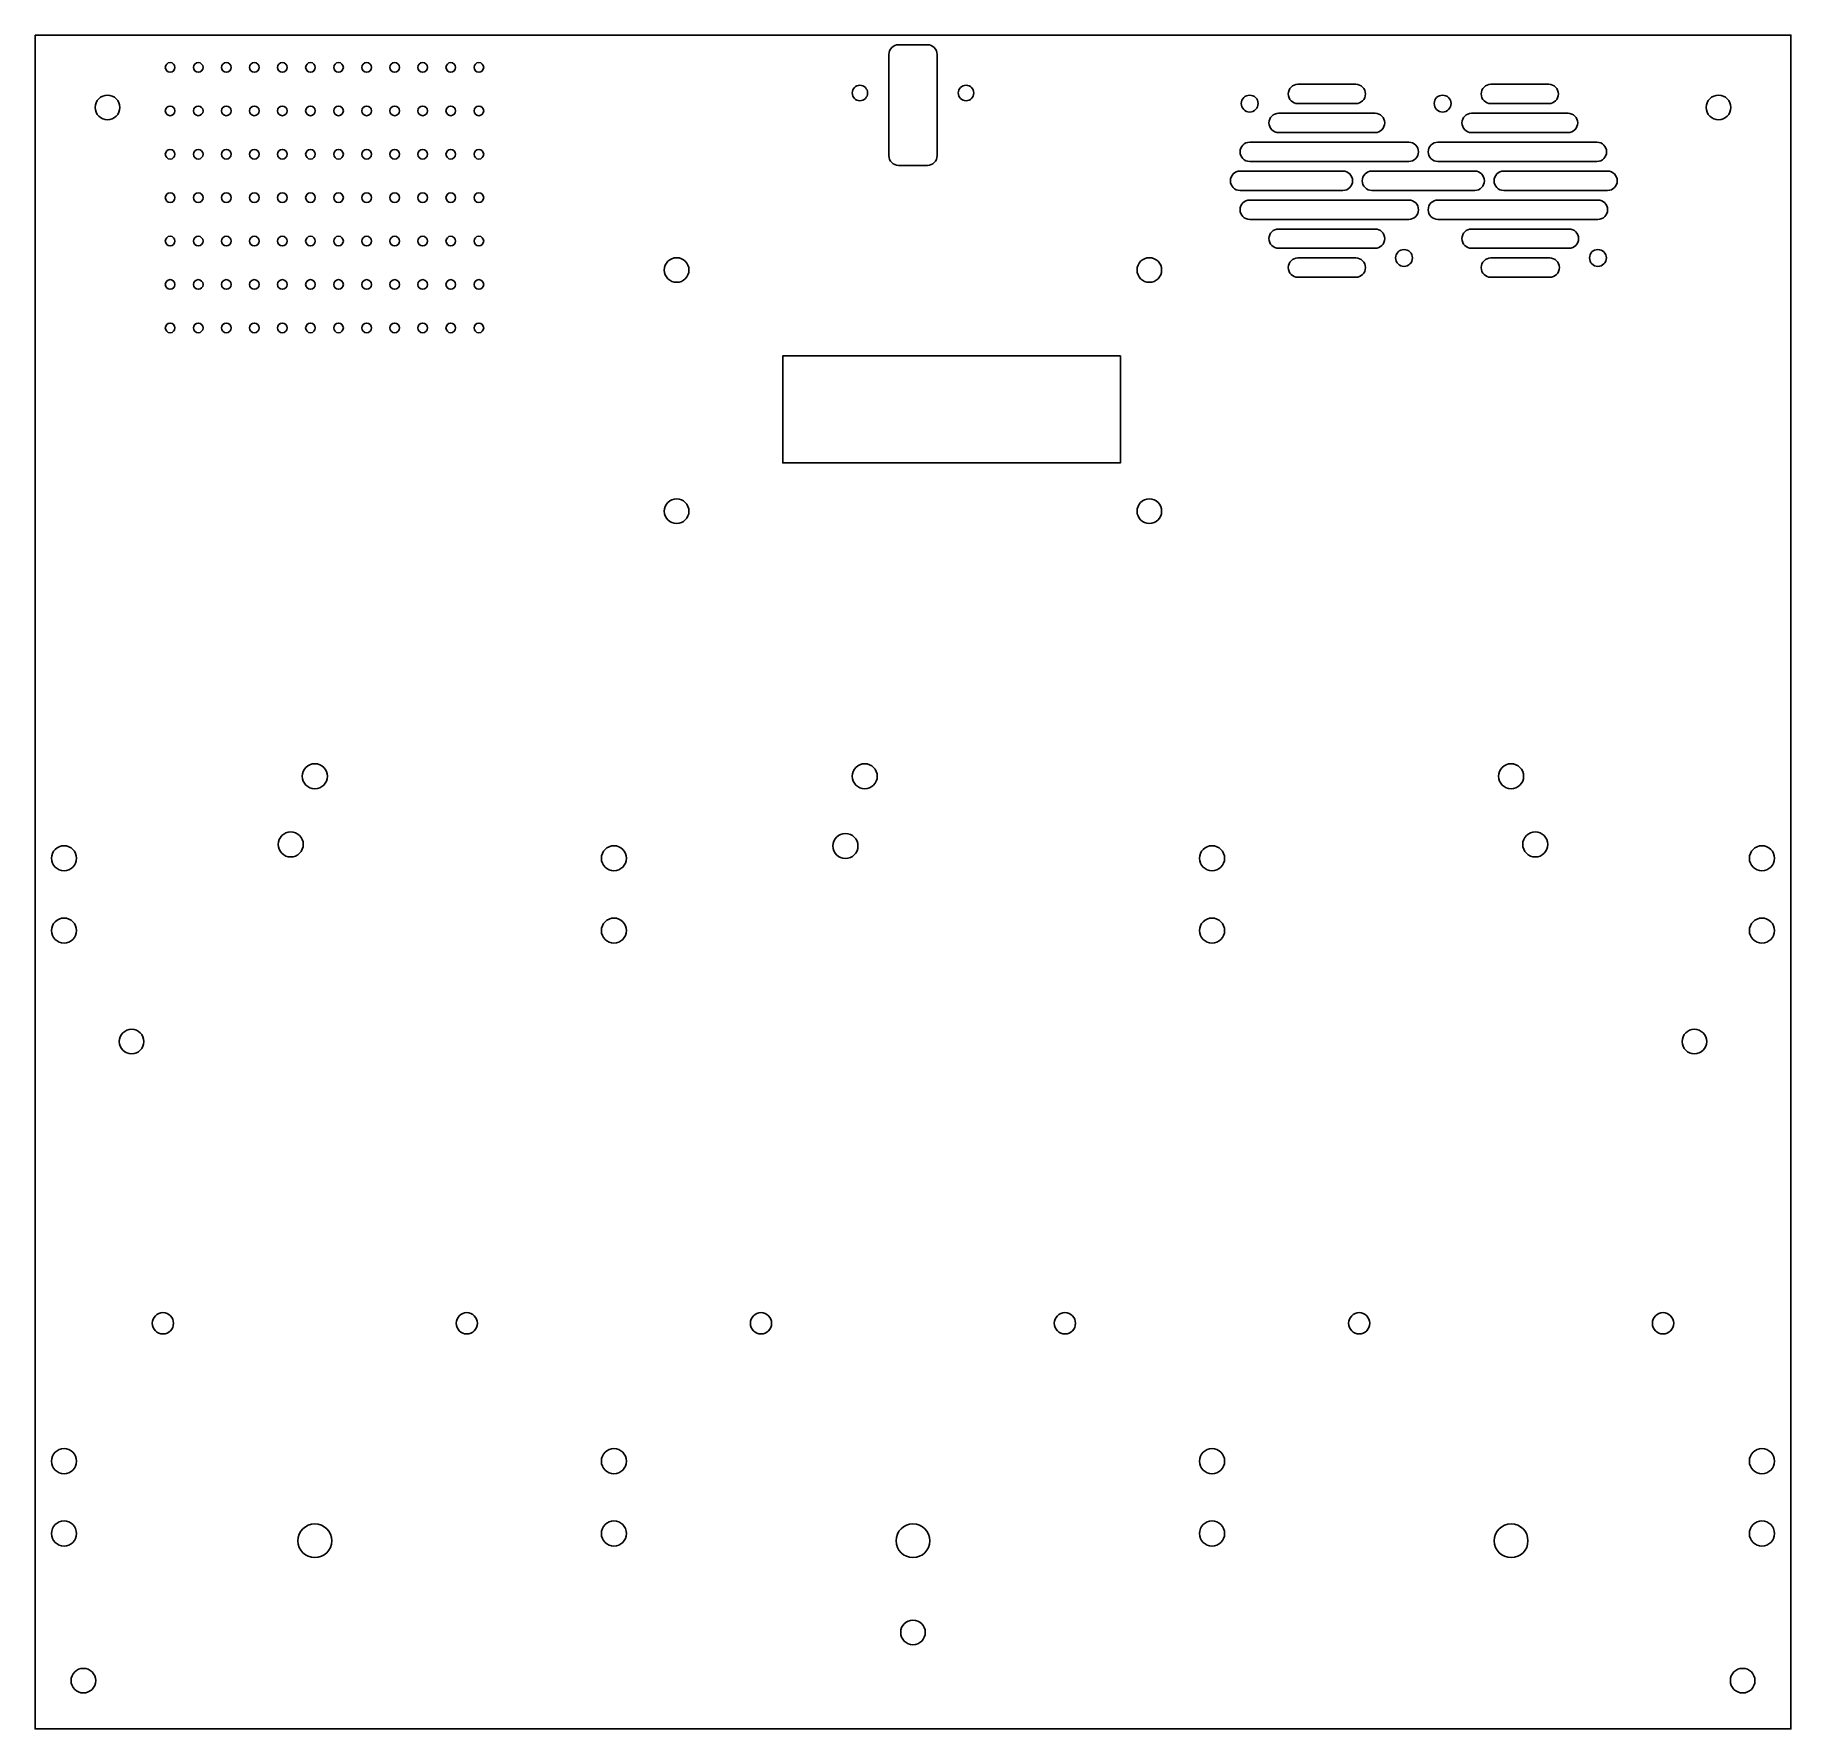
# Model space of a CAD drawing. Header units: millimetres. Extents: x -182 to 182, y -177 to 174.
import ezdxf

# ---------------------------------------------------------------- set-up
doc = ezdxf.new("R2010")
doc.units = ezdxf.units.MM
doc.layers.get('0').update_dxf_attribs({"linetype": 'CONTINUOUS'})

msp = doc.modelspace()

# ---------------------------------------------------------------- linework, layer by layer
for points in [[(-181.99, 174.15), (182, 174.15), (182, -177), (-181.99, -177)], [(-181.99, 174.15), (-181.99, -177), (182, -177), (182, 174.15)], [(-27, 85.45), (43, 85.45), (43, 107.65), (-27, 107.65)], [(43, 85.45), (-27, 85.45), (-27, 107.65), (43, 107.65)]]:
    msp.add_lwpolyline(points, close=True)
for points in [[(5, 149.15), (5, 170.15, 0.414214), (3, 172.15), (-3, 172.15, 0.414214), (-5, 170.15), (-5, 149.15, 0.414214), (-3, 147.15), (3, 147.15, 0.414214)], [(3, 172.15, -0.414214), (5, 170.15), (5, 149.15, -0.414214), (3, 147.15), (-3, 147.15, -0.414214), (-5, 149.15), (-5, 170.15, -0.414214), (-3, 172.15)], [(91.8, 163.95, -1), (91.8, 159.95), (79.8, 159.95, -1), (79.8, 163.95)], [(91.8, 159.95), (79.8, 159.95, -1), (79.8, 163.95), (91.8, 163.95, -1)], [(131.8, 163.95, -1), (131.8, 159.95), (119.8, 159.95, -1), (119.8, 163.95)], [(131.8, 163.95, -1), (131.8, 159.95), (119.8, 159.95, -1), (119.8, 163.95)], [(95.8, 157.95, -1), (95.8, 153.95), (75.8, 153.95, -1), (75.8, 157.95)], [(95.8, 153.95), (75.8, 153.95, -1), (75.8, 157.95), (95.8, 157.95, -1)], [(135.8, 157.95, -1), (135.8, 153.95), (115.8, 153.95, -1), (115.8, 157.95)], [(135.8, 157.95, -1), (135.8, 153.95), (115.8, 153.95, -1), (115.8, 157.95)], [(69.8, 147.95, -1), (69.8, 151.95), (102.8, 151.95, -1), (102.8, 147.95)], [(69.8, 151.95), (102.8, 151.95, -1), (102.8, 147.95), (69.8, 147.95, -1)], [(141.8, 151.95, -1), (141.8, 147.95), (108.8, 147.95, -1), (108.8, 151.95)], [(141.8, 151.95, -1), (141.8, 147.95), (108.8, 147.95, -1), (108.8, 151.95)], [(67.8, 141.95, -1), (67.8, 145.95), (89.13, 145.95, -1), (89.13, 141.95)], [(67.8, 145.95), (89.13, 145.95, -1), (89.13, 141.95), (67.8, 141.95, -1)], [(95.13, 141.95), (116.46, 141.95, 1), (116.46, 145.95), (95.13, 145.95, 1)], [(116.46, 145.95, -1), (116.46, 141.95), (95.13, 141.95, -1), (95.13, 145.95)], [(144, 145.95, -1), (144, 141.95), (122.46, 141.95, -1), (122.46, 145.95)], [(122.46, 141.95, -1), (122.46, 145.95), (144, 145.95, -1), (144, 141.95)], [(69.8, 135.95, -1), (69.8, 139.95), (102.8, 139.95, -1), (102.8, 135.95)], [(69.8, 139.95), (102.8, 139.95, -1), (102.8, 135.95), (69.8, 135.95, -1)], [(108.8, 135.95), (142, 135.95, 1), (142, 139.95), (108.8, 139.95, 1)], [(142, 135.95), (108.8, 135.95, -1), (108.8, 139.95), (142, 139.95, -1)], [(95.8, 133.95, -1), (95.8, 129.95), (75.8, 129.95, -1), (75.8, 133.95)], [(95.8, 133.95, -1), (95.8, 129.95), (75.8, 129.95, -1), (75.8, 133.95)], [(115.8, 129.95), (136, 129.95, 1), (136, 133.95), (115.8, 133.95, 1)], [(136, 129.95), (115.8, 129.95, -1), (115.8, 133.95), (136, 133.95, -1)], [(91.8, 127.95, -1), (91.8, 123.95), (79.8, 123.95, -1), (79.8, 127.95)], [(91.8, 127.95, -1), (91.8, 123.95), (79.8, 123.95, -1), (79.8, 127.95)], [(132, 127.95, -1), (132, 123.95), (119.8, 123.95, -1), (119.8, 127.95)], [(132, 127.95, -1), (132, 123.95), (119.8, 123.95, -1), (119.8, 127.95)]]:
    msp.add_lwpolyline(points, format="xyb", close=True)
for centre, radius in [((-154, 167.45), 1), ((-154, 167.45), 1), ((-148.18, 167.45), 1), ((-148.18, 167.45), 1), ((-142.36, 167.45), 1), ((-142.36, 167.45), 1), ((-136.55, 167.45), 1), ((-136.55, 167.45), 1), ((-130.73, 167.45), 1), ((-130.73, 167.45), 1), ((-124.91, 167.45), 1), ((-124.91, 167.45), 1), ((-119.09, 167.45), 1), ((-119.09, 167.45), 1), ((-113.27, 167.45), 1), ((-113.27, 167.45), 1), ((-107.45, 167.45), 1), ((-107.45, 167.45), 1), ((-101.64, 167.45), 1), ((-101.64, 167.45), 1), ((-95.82, 167.45), 1), ((-95.82, 167.45), 1), ((-90, 167.45), 1), ((-90, 167.45), 1), ((-166.99, 159.15), 2.55), ((-166.99, 159.15), 2.55), ((-11, 162.15), 1.6), ((-11, 162.15), 1.6), ((11, 162.15), 1.6), ((11, 162.15), 1.6), ((69.8, 159.95), 1.75), ((69.8, 159.95), 1.75), ((109.8, 159.95), 1.75), ((109.8, 159.95), 1.75), ((167, 159.15), 2.55), ((167, 159.15), 2.55), ((-154, 158.45), 1), ((-154, 158.45), 1), ((-148.18, 158.45), 1), ((-148.18, 158.45), 1), ((-142.36, 158.45), 1), ((-142.36, 158.45), 1), ((-136.55, 158.45), 1), ((-136.55, 158.45), 1), ((-130.73, 158.45), 1), ((-130.73, 158.45), 1), ((-124.91, 158.45), 1), ((-124.91, 158.45), 1), ((-119.09, 158.45), 1), ((-119.09, 158.45), 1), ((-113.27, 158.45), 1), ((-113.27, 158.45), 1), ((-107.45, 158.45), 1), ((-107.45, 158.45), 1), ((-101.64, 158.45), 1), ((-101.64, 158.45), 1), ((-95.82, 158.45), 1), ((-95.82, 158.45), 1), ((-90, 158.45), 1), ((-90, 158.45), 1), ((-154, 149.45), 1), ((-154, 149.45), 1), ((-148.18, 149.45), 1), ((-148.18, 149.45), 1), ((-142.36, 149.45), 1), ((-142.36, 149.45), 1), ((-136.55, 149.45), 1), ((-136.55, 149.45), 1), ((-130.73, 149.45), 1), ((-130.73, 149.45), 1), ((-124.91, 149.45), 1), ((-124.91, 149.45), 1), ((-119.09, 149.45), 1), ((-119.09, 149.45), 1), ((-113.27, 149.45), 1), ((-113.27, 149.45), 1), ((-107.45, 149.45), 1), ((-107.45, 149.45), 1), ((-101.64, 149.45), 1), ((-101.64, 149.45), 1), ((-95.82, 149.45), 1), ((-95.82, 149.45), 1), ((-90, 149.45), 1), ((-90, 149.45), 1), ((-154, 140.45), 1), ((-154, 140.45), 1), ((-148.18, 140.45), 1), ((-148.18, 140.45), 1), ((-142.36, 140.45), 1), ((-142.36, 140.45), 1), ((-136.55, 140.45), 1), ((-136.55, 140.45), 1), ((-130.73, 140.45), 1), ((-130.73, 140.45), 1), ((-124.91, 140.45), 1), ((-124.91, 140.45), 1), ((-119.09, 140.45), 1), ((-119.09, 140.45), 1), ((-113.27, 140.45), 1), ((-113.27, 140.45), 1), ((-107.45, 140.45), 1), ((-107.45, 140.45), 1), ((-101.64, 140.45), 1), ((-101.64, 140.45), 1), ((-95.82, 140.45), 1), ((-95.82, 140.45), 1), ((-90, 140.45), 1), ((-90, 140.45), 1), ((-154, 131.45), 1), ((-154, 131.45), 1), ((-148.18, 131.45), 1), ((-148.18, 131.45), 1), ((-142.36, 131.45), 1), ((-142.36, 131.45), 1), ((-136.55, 131.45), 1), ((-136.55, 131.45), 1), ((-130.73, 131.45), 1), ((-130.73, 131.45), 1), ((-124.91, 131.45), 1), ((-124.91, 131.45), 1), ((-119.09, 131.45), 1), ((-119.09, 131.45), 1), ((-113.27, 131.45), 1), ((-113.27, 131.45), 1), ((-107.45, 131.45), 1), ((-107.45, 131.45), 1), ((-101.64, 131.45), 1), ((-101.64, 131.45), 1), ((-95.82, 131.45), 1), ((-95.82, 131.45), 1), ((-90, 131.45), 1), ((-90, 131.45), 1), ((-49, 125.45), 2.55), ((-49, 125.45), 2.55), ((49, 125.45), 2.55), ((49, 125.45), 2.55), ((101.8, 127.95), 1.75), ((101.8, 127.95), 1.75), ((142, 127.95), 1.75), ((142, 127.95), 1.75), ((-154, 122.45), 1), ((-154, 122.45), 1), ((-148.18, 122.45), 1), ((-148.18, 122.45), 1), ((-142.36, 122.45), 1), ((-142.36, 122.45), 1), ((-136.55, 122.45), 1), ((-136.55, 122.45), 1), ((-130.73, 122.45), 1), ((-130.73, 122.45), 1), ((-124.91, 122.45), 1), ((-124.91, 122.45), 1), ((-119.09, 122.45), 1), ((-119.09, 122.45), 1), ((-113.27, 122.45), 1), ((-113.27, 122.45), 1), ((-107.45, 122.45), 1), ((-107.45, 122.45), 1), ((-101.64, 122.45), 1), ((-101.64, 122.45), 1), ((-95.82, 122.45), 1), ((-95.82, 122.45), 1), ((-90, 122.45), 1), ((-90, 122.45), 1), ((-154, 113.45), 1), ((-154, 113.45), 1), ((-148.18, 113.45), 1), ((-148.18, 113.45), 1), ((-142.36, 113.45), 1), ((-142.36, 113.45), 1), ((-136.55, 113.45), 1), ((-136.55, 113.45), 1), ((-130.73, 113.45), 1), ((-130.73, 113.45), 1), ((-124.91, 113.45), 1), ((-124.91, 113.45), 1), ((-119.09, 113.45), 1), ((-119.09, 113.45), 1), ((-113.27, 113.45), 1), ((-113.27, 113.45), 1), ((-107.45, 113.45), 1), ((-107.45, 113.45), 1), ((-101.64, 113.45), 1), ((-101.64, 113.45), 1), ((-95.82, 113.45), 1), ((-95.82, 113.45), 1), ((-90, 113.45), 1), ((-90, 113.45), 1), ((-49, 75.45), 2.55), ((-49, 75.45), 2.55), ((49, 75.45), 2.55), ((49, 75.45), 2.55), ((-124, 20.5), 2.6), ((-124, 20.5), 2.6), ((-10, 20.5), 2.6), ((-10, 20.5), 2.6), ((124, 20.5), 2.6), ((124, 20.5), 2.6), ((-129, 6.36), 2.6), ((-129, 6.36), 2.6), ((-14, 6.04), 2.6), ((-14, 6.04), 2.6), ((129, 6.36), 2.6), ((129, 6.36), 2.6), ((-176, 3.5), 2.6), ((-176, 3.5), 2.6), ((-62, 3.5), 2.6), ((-62, 3.5), 2.6), ((62, 3.5), 2.6), ((62, 3.5), 2.6), ((176, 3.5), 2.6), ((176, 3.5), 2.6), ((-176, -11.5), 2.6), ((-176, -11.5), 2.6), ((-62, -11.5), 2.6), ((-62, -11.5), 2.6), ((62, -11.5), 2.6), ((62, -11.5), 2.6), ((176, -11.5), 2.6), ((176, -11.5), 2.6), ((-161.99, -34.5), 2.55), ((-161.99, -34.5), 2.55), ((162, -34.5), 2.55), ((162, -34.5), 2.55), ((-155.5, -92.91), 2.2), ((-155.5, -92.91), 2.2), ((-92.5, -92.91), 2.2), ((-92.5, -92.91), 2.2), ((-31.5, -92.91), 2.2), ((-31.5, -92.91), 2.2), ((31.5, -92.91), 2.2), ((31.5, -92.91), 2.2), ((92.5, -92.91), 2.2), ((92.5, -92.91), 2.2), ((155.5, -92.91), 2.2), ((155.5, -92.91), 2.2), ((-176, -121.5), 2.6), ((-176, -121.5), 2.6), ((-62, -121.5), 2.6), ((-62, -121.5), 2.6), ((62, -121.5), 2.6), ((62, -121.5), 2.6), ((176, -121.5), 2.6), ((176, -121.5), 2.6), ((-176, -136.5), 2.6), ((-176, -136.5), 2.6), ((-124, -138), 3.5), ((-124, -138), 3.5), ((-62, -136.5), 2.6), ((-62, -136.5), 2.6), ((0, -138), 3.5), ((0, -138), 3.5), ((62, -136.5), 2.6), ((62, -136.5), 2.6), ((124, -138), 3.5), ((124, -138), 3.5), ((176, -136.5), 2.6), ((176, -136.5), 2.6), ((0, -157), 2.55), ((0, -157), 2.55), ((-171.99, -167), 2.55), ((-171.99, -167), 2.55), ((172, -167), 2.55), ((172, -167), 2.55)]:
    msp.add_circle(centre, radius)

doc.saveas('drawing.dxf')
